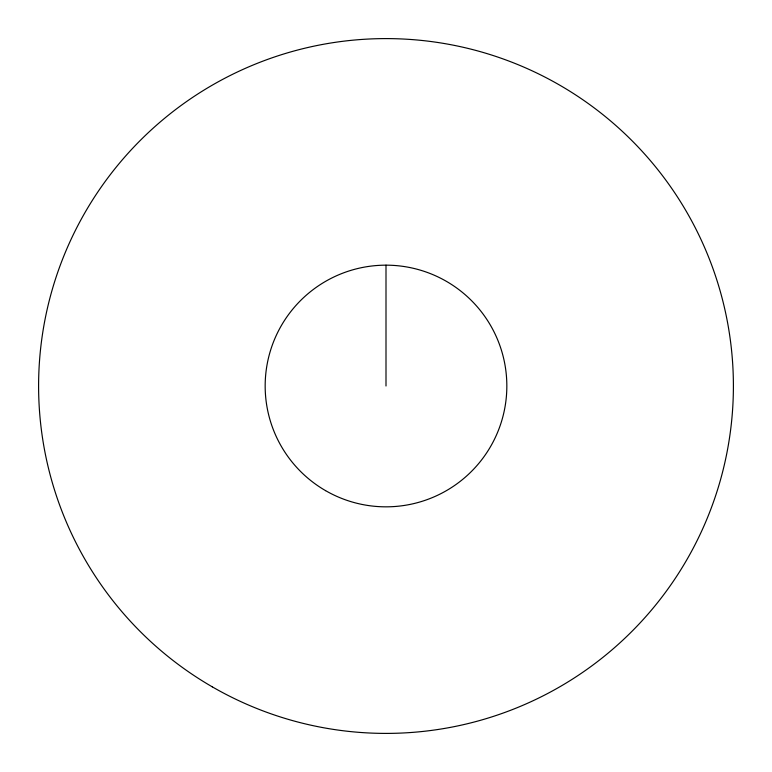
<?xml version="1.0" encoding="UTF-8"?>
<svg xmlns="http://www.w3.org/2000/svg" width="772" height="772" viewBox="0 0 772 772"><rect width="100%" height="100%" fill="white"/><g stroke="black" fill="none" stroke-linecap="round" stroke-linejoin="round"><path stroke-width="1.16" d="M386 265.163L386 386M325.581 490.645A120.837 120.837 0 0 0 506.837 386A120.837 120.837 0 0 0 325.581 281.355A120.837 120.837 0 0 0 325.581 490.645M212.3 686.858A347.4 347.4 0 0 0 733.4 386A347.4 347.4 0 0 0 212.3 85.142A347.4 347.4 0 0 0 212.3 686.858"/></g></svg>
